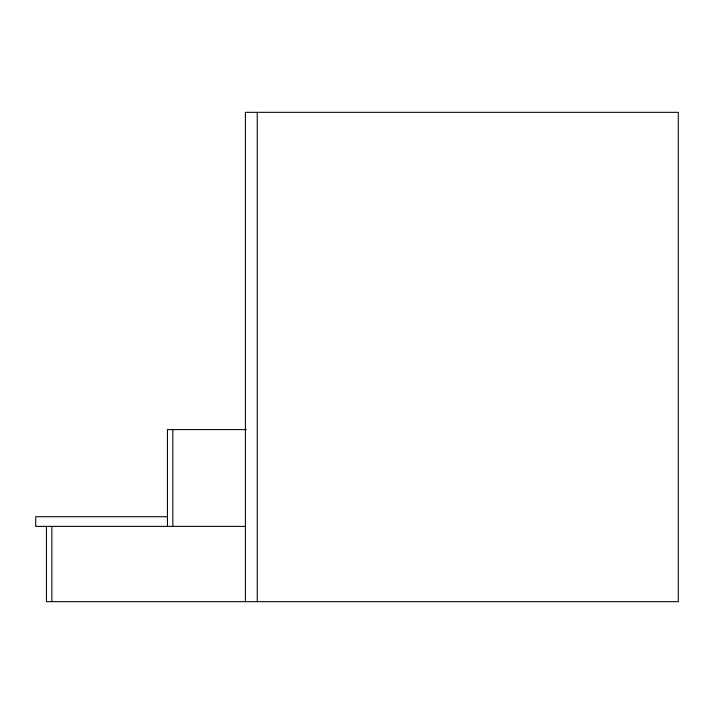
<?xml version="1.0" encoding="UTF-8"?>
<svg xmlns="http://www.w3.org/2000/svg" width="714" height="714" viewBox="0 0 714 714"><rect width="100%" height="100%" fill="white"/><g stroke="black" fill="none" stroke-linecap="round" stroke-linejoin="round"><path stroke-width="1.07" d="M246.375 429.596L167.451 429.596L167.451 526.388M167.451 516.713L35.7 516.713L35.7 526.388L245.42 526.388M257.245 112.33L257.245 601.67M245.42 601.67L245.42 112.33L678.3 112.33L678.3 601.67L46.455 601.67L46.455 526.388M172.824 429.596L172.824 526.388M51.836 526.388L51.836 601.67"/></g></svg>
